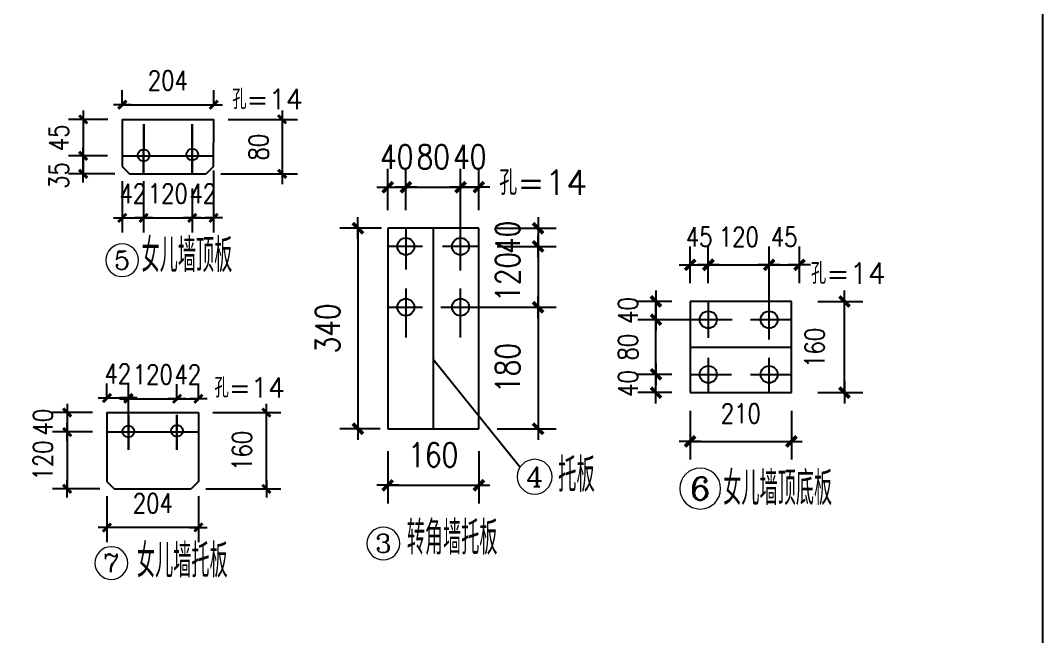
# Model space of a CAD drawing. Header units: millimetres. Extents: x 2451220 to 4527627, y -5186613 to -1639140.
# Drawn here: x 2504351 to 2509397, y -1817303 to -1814261 of the extents above; entities that cross this region are included whole.
import ezdxf
from ezdxf.enums import TextEntityAlignment as Align

# ---------------------------------------------------------------- set-up
doc = ezdxf.new("R2010")
doc.units = ezdxf.units.MM
doc.header["$LTSCALE"] = 1000
doc.header["$PDMODE"] = 34
doc.linetypes.add('CENTER', pattern=[50.8, 31.75, -6.35, 6.35, -6.35])
doc.layers.add('轴线层', color=1, linetype='CENTER', lineweight=15)
doc.layers.add('钢架', color=7, linetype='Continuous', lineweight=25)
doc.styles.add('COMPLEX', font='COMPLEX')
doc.styles.add('DIM_FONT', font='simplex.shx', dxfattribs={"width": 0.8, "bigfont": 'hztxt.shx'})
doc.styles.add('hz', font='gbenor.shx', dxfattribs={"width": 0.75, "height": 100, "bigfont": 'gbcbig.shx'})
doc.styles.get("Standard").update_dxf_attribs({"font": 'txt', "bigfont": 'gbcbig.shx'})
doc.dimstyles.new('WGH(3)', dxfattribs={"dimscale": 1.2, "dimtxt": 100, "dimasz": 0.3, "dimexe": 75, "dimexo": 75, "dimgap": 75, "dimtad": 1, "dimdec": 0, "dimlfac": 0.333333, "dimzin": 0, "dimdsep": 46, "dimtxsty": 'DIM_FONT', "dimblk1": '_DIMX', "dimblk2": '_DIMX', "dimsah": 1, "dimcen": 0.09, "dimclrd": 3, "dimclre": 3, "dimclrt": 7, "dimazin": 0, "dimtfac": 1, "dimtdec": 0, "dimtix": 1, "dimtmove": 2, "dimatfit": 3, "dimldrblk": '_DIMX', "dimfxl": 1, "dimtolj": 1, "dimtzin": 0, "dimarcsym": 0})

# ---------------------------------------------------------------- blocks, each defined once
blk = doc.blocks.new('_DIMX')
blk.add_line((-150, 0), (150, 0))
at = {"const_width": 50}
blk.add_lwpolyline([(-70, -70), (70, 70)], dxfattribs=at)
blk = doc.blocks.new('轴线标号')
at = {"lineweight": 13}
blk.add_circle((0, 0), 0.5, dxfattribs=at)
at = {"layer": '钢架', "lineweight": 13, "style": 'COMPLEX', "width": 1.041667}
blk.add_attdef('A', text='', height=0.56, dxfattribs=at).set_placement((-0.25, -0.28), (0.25, -0.28), align=Align.FIT)
blk = doc.blocks.new('*D162')
at = {"color": 3, "lineweight": -2}
for p, q in [((2506134.6, -1815286.7), (2505927.6, -1815286.7)), ((2506017.6, -1815287.1), (2506017.6, -1816276.4)), ((2506127.5, -1816276.7), (2505927.6, -1816276.7))]:
    blk.add_line(p, q, dxfattribs=at)
at = {"layer": 'Defpoints', "color": 0}
for p in [(2506224.6, -1815286.7), (2506017.6, -1816276.7), (2506217.5, -1816276.7)]:
    blk.add_point(p, dxfattribs=at)
at = {"color": 3, "lineweight": -2, "xscale": 0.36, "yscale": 0.36, "zscale": 0.36}
for p, rotation in [((2506017.6, -1815286.7), 90), ((2506017.6, -1816276.7), 270)]:
    blk.add_blockref('_DIMX', p, dxfattribs=dict(at, rotation=rotation))
at = {"color": 7, "insert": (2505867.6, -1815781.7), "char_height": 120, "attachment_point": 5, "rotation": 90, "style": 'DIM_FONT'}
blk.add_mtext('\\A1;340', dxfattribs=at)
blk = doc.blocks.new('*D1368')
at = {"color": 3, "lineweight": -2}
for p, q in [((2506704.6, -1815286.7), (2506996.8, -1815286.7)), ((2506906.8, -1815286.4), (2506906.8, -1815286)), ((2506906.8, -1815286.7), (2506906.8, -1815376.7)), ((2506704.6, -1815376.7), (2506996.8, -1815376.7)), ((2506906.8, -1815377.1), (2506906.8, -1815377.4))]:
    blk.add_line(p, q, dxfattribs=at)
at = {"layer": 'Defpoints', "color": 0}
for p in [(2506614.6, -1815286.7), (2506614.6, -1815376.7), (2506906.8, -1815376.7)]:
    blk.add_point(p, dxfattribs=at)
at = {"color": 3, "lineweight": -2, "xscale": 0.36, "yscale": 0.36, "zscale": 0.36}
for p, rotation in [((2506906.8, -1815286.7), 270), ((2506906.8, -1815376.7), 90)]:
    blk.add_blockref('_DIMX', p, dxfattribs=dict(at, rotation=rotation))
at = {"color": 7, "insert": (2506756.8, -1815331.7), "char_height": 120, "attachment_point": 5, "rotation": 90, "style": 'DIM_FONT'}
blk.add_mtext('\\A1;40', dxfattribs=at)
blk = doc.blocks.new('*D1369')
at = {"color": 3, "lineweight": -2}
for p, q in [((2506704.6, -1815376.7), (2506996.8, -1815376.7)), ((2506906.8, -1815376.4), (2506906.8, -1815376)), ((2506906.8, -1815376.7), (2506906.8, -1815676.7)), ((2506426.4, -1815676.7), (2506996.8, -1815676.7)), ((2506906.8, -1815677.1), (2506906.8, -1815677.4))]:
    blk.add_line(p, q, dxfattribs=at)
at = {"layer": 'Defpoints', "color": 0}
for p in [(2506614.6, -1815376.7), (2506336.4, -1815676.7), (2506906.8, -1815676.7)]:
    blk.add_point(p, dxfattribs=at)
at = {"color": 3, "lineweight": -2, "xscale": 0.36, "yscale": 0.36, "zscale": 0.36}
for p, rotation in [((2506906.8, -1815376.7), 270), ((2506906.8, -1815676.7), 90)]:
    blk.add_blockref('_DIMX', p, dxfattribs=dict(at, rotation=rotation))
at = {"color": 7, "insert": (2506756.8, -1815526.7), "char_height": 120, "attachment_point": 5, "rotation": 90, "style": 'DIM_FONT'}
blk.add_mtext('\\A1;120', dxfattribs=at)
blk = doc.blocks.new('*D1370')
at = {"color": 3, "lineweight": -2}
for p, q in [((2506704.6, -1815676.7), (2506996.8, -1815676.7)), ((2506906.8, -1815677.1), (2506906.8, -1816276.4)), ((2506704.6, -1816276.7), (2506996.8, -1816276.7))]:
    blk.add_line(p, q, dxfattribs=at)
at = {"layer": 'Defpoints', "color": 0}
for p in [(2506614.6, -1815676.7), (2506614.6, -1816276.7), (2506906.8, -1816276.7)]:
    blk.add_point(p, dxfattribs=at)
at = {"color": 3, "lineweight": -2, "xscale": 0.36, "yscale": 0.36, "zscale": 0.36}
for p, rotation in [((2506906.8, -1815676.7), 90), ((2506906.8, -1816276.7), 270)]:
    blk.add_blockref('_DIMX', p, dxfattribs=dict(at, rotation=rotation))
at = {"color": 7, "insert": (2506756.8, -1815976.7), "char_height": 120, "attachment_point": 5, "rotation": 90, "style": 'DIM_FONT'}
blk.add_mtext('\\A1;180', dxfattribs=at)
blk = doc.blocks.new('*D1371')
at = {"color": 3, "lineweight": -2}
for p, q in [((2506164.6, -1815196.7), (2506164.6, -1814994.1)), ((2506254.6, -1815196.7), (2506254.6, -1814994.1)), ((2506164.2, -1815084.1), (2506163.8, -1815084.1)), ((2506164.6, -1815084.1), (2506254.6, -1815084.1)), ((2506254.9, -1815084.1), (2506255.3, -1815084.1))]:
    blk.add_line(p, q, dxfattribs=at)
at = {"layer": 'Defpoints', "color": 0}
for p in [(2506254.6, -1815084.1), (2506164.6, -1815286.7), (2506254.6, -1815286.7)]:
    blk.add_point(p, dxfattribs=at)
at = {"color": 3, "lineweight": -2, "xscale": 0.36, "yscale": 0.36, "zscale": 0.36}
blk.add_blockref('_DIMX', (2506164.6, -1815084.1), dxfattribs=at)
at = {"color": 3, "lineweight": -2, "xscale": 0.36, "yscale": 0.36, "zscale": 0.36, "rotation": 180}
blk.add_blockref('_DIMX', (2506254.6, -1815084.1), dxfattribs=at)
at = {"color": 7, "insert": (2506209.6, -1814934.1), "char_height": 120, "attachment_point": 5, "style": 'DIM_FONT'}
blk.add_mtext('\\A1;40', dxfattribs=at)
blk = doc.blocks.new('*D1372')
at = {"color": 3, "lineweight": -2}
for p, q in [((2506254.6, -1815196.7), (2506254.6, -1814994.1)), ((2506524.6, -1815494.7), (2506524.6, -1814994.1)), ((2506254.2, -1815084.1), (2506253.8, -1815084.1)), ((2506254.6, -1815084.1), (2506524.6, -1815084.1)), ((2506524.9, -1815084.1), (2506525.3, -1815084.1))]:
    blk.add_line(p, q, dxfattribs=at)
at = {"layer": 'Defpoints', "color": 0}
for p in [(2506524.6, -1815084.1), (2506254.6, -1815286.7), (2506524.6, -1815584.7)]:
    blk.add_point(p, dxfattribs=at)
at = {"color": 3, "lineweight": -2, "xscale": 0.36, "yscale": 0.36, "zscale": 0.36}
blk.add_blockref('_DIMX', (2506254.6, -1815084.1), dxfattribs=at)
at = {"color": 3, "lineweight": -2, "xscale": 0.36, "yscale": 0.36, "zscale": 0.36, "rotation": 180}
blk.add_blockref('_DIMX', (2506524.6, -1815084.1), dxfattribs=at)
at = {"color": 7, "insert": (2506389.6, -1814934.1), "char_height": 120, "attachment_point": 5, "style": 'DIM_FONT'}
blk.add_mtext('\\A1;80', dxfattribs=at)
blk = doc.blocks.new('*D1373')
at = {"color": 3, "lineweight": -2}
for p, q in [((2506524.6, -1815494.7), (2506524.6, -1814994.1)), ((2506614.6, -1815196.7), (2506614.6, -1814994.1)), ((2506524.2, -1815084.1), (2506523.8, -1815084.1)), ((2506524.6, -1815084.1), (2506614.6, -1815084.1)), ((2506614.9, -1815084.1), (2506615.3, -1815084.1))]:
    blk.add_line(p, q, dxfattribs=at)
at = {"layer": 'Defpoints', "color": 0}
for p in [(2506614.6, -1815084.1), (2506614.6, -1815286.7), (2506524.6, -1815584.7)]:
    blk.add_point(p, dxfattribs=at)
at = {"color": 3, "lineweight": -2, "xscale": 0.36, "yscale": 0.36, "zscale": 0.36}
blk.add_blockref('_DIMX', (2506524.6, -1815084.1), dxfattribs=at)
at = {"color": 3, "lineweight": -2, "xscale": 0.36, "yscale": 0.36, "zscale": 0.36, "rotation": 180}
blk.add_blockref('_DIMX', (2506614.6, -1815084.1), dxfattribs=at)
at = {"color": 7, "insert": (2506569.6, -1814934.1), "char_height": 120, "attachment_point": 5, "style": 'DIM_FONT'}
blk.add_mtext('\\A1;40', dxfattribs=at)
blk = doc.blocks.new('*D163')
at = {"color": 3, "lineweight": -2}
for p, q in [((2506164.6, -1816386.8), (2506164.6, -1816645.9)), ((2506614.6, -1816386.8), (2506614.6, -1816645.9)), ((2506164.9, -1816555.9), (2506614.2, -1816555.9))]:
    blk.add_line(p, q, dxfattribs=at)
at = {"layer": 'Defpoints', "color": 0}
for p in [(2506164.6, -1816296.8), (2506614.6, -1816296.8), (2506614.6, -1816555.9)]:
    blk.add_point(p, dxfattribs=at)
at = {"color": 3, "lineweight": -2, "xscale": 0.36, "yscale": 0.36, "zscale": 0.36, "rotation": 180}
blk.add_blockref('_DIMX', (2506164.6, -1816555.9), dxfattribs=at)
at = {"color": 3, "lineweight": -2, "xscale": 0.36, "yscale": 0.36, "zscale": 0.36}
blk.add_blockref('_DIMX', (2506614.6, -1816555.9), dxfattribs=at)
at = {"color": 7, "insert": (2506389.6, -1816405.9), "char_height": 120, "attachment_point": 5, "style": 'DIM_FONT'}
blk.add_mtext('\\A1;160', dxfattribs=at)
blk = doc.blocks.new('*D1374')
at = {"color": 3, "lineweight": -2}
for p, q in [((2507657.4, -1816188.2), (2507657.4, -1816429.2)), ((2508157.4, -1816188.2), (2508157.4, -1816429.2)), ((2507657.7, -1816339.2), (2508157.1, -1816339.2))]:
    blk.add_line(p, q, dxfattribs=at)
at = {"layer": 'Defpoints', "color": 0}
for p in [(2507657.4, -1816098.2), (2508157.4, -1816098.2), (2508157.4, -1816339.2)]:
    blk.add_point(p, dxfattribs=at)
at = {"color": 3, "lineweight": -2, "xscale": 0.36, "yscale": 0.36, "zscale": 0.36, "rotation": 180}
blk.add_blockref('_DIMX', (2507657.4, -1816339.2), dxfattribs=at)
at = {"color": 3, "lineweight": -2, "xscale": 0.36, "yscale": 0.36, "zscale": 0.36}
blk.add_blockref('_DIMX', (2508157.4, -1816339.2), dxfattribs=at)
at = {"color": 7, "insert": (2507907.4, -1816201.2), "char_height": 96, "attachment_point": 5, "style": 'DIM_FONT'}
blk.add_mtext('\\A1;210', dxfattribs=at)
blk = doc.blocks.new('*D1375')
at = {"color": 3, "lineweight": -2}
for p, q in [((2507657.4, -1815558.2), (2507657.4, -1815377.4)), ((2507747.4, -1815558.2), (2507747.4, -1815377.4)), ((2507657, -1815467.4), (2507656.6, -1815467.4)), ((2507657.4, -1815467.4), (2507747.4, -1815467.4)), ((2507747.7, -1815467.4), (2507748.1, -1815467.4))]:
    blk.add_line(p, q, dxfattribs=at)
at = {"layer": 'Defpoints', "color": 0}
for p in [(2507747.4, -1815467.4), (2507657.4, -1815648.2), (2507747.4, -1815648.2)]:
    blk.add_point(p, dxfattribs=at)
at = {"color": 3, "lineweight": -2, "xscale": 0.36, "yscale": 0.36, "zscale": 0.36}
blk.add_blockref('_DIMX', (2507657.4, -1815467.4), dxfattribs=at)
at = {"color": 3, "lineweight": -2, "xscale": 0.36, "yscale": 0.36, "zscale": 0.36, "rotation": 180}
blk.add_blockref('_DIMX', (2507747.4, -1815467.4), dxfattribs=at)
at = {"color": 7, "insert": (2507702.4, -1815329.4), "char_height": 96, "attachment_point": 5, "style": 'DIM_FONT'}
blk.add_mtext('\\A1;45', dxfattribs=at)
blk = doc.blocks.new('*D1376')
at = {"color": 3, "lineweight": -2}
for p, q in [((2507747.4, -1815558.2), (2507747.4, -1815377.4)), ((2508047.4, -1815836.4), (2508047.4, -1815377.4)), ((2507747, -1815467.4), (2507746.6, -1815467.4)), ((2507747.4, -1815467.4), (2508047.4, -1815467.4)), ((2508047.7, -1815467.4), (2508048.1, -1815467.4))]:
    blk.add_line(p, q, dxfattribs=at)
at = {"layer": 'Defpoints', "color": 0}
for p in [(2508047.4, -1815467.4), (2507747.4, -1815648.2), (2508047.4, -1815926.4)]:
    blk.add_point(p, dxfattribs=at)
at = {"color": 3, "lineweight": -2, "xscale": 0.36, "yscale": 0.36, "zscale": 0.36}
blk.add_blockref('_DIMX', (2507747.4, -1815467.4), dxfattribs=at)
at = {"color": 3, "lineweight": -2, "xscale": 0.36, "yscale": 0.36, "zscale": 0.36, "rotation": 180}
blk.add_blockref('_DIMX', (2508047.4, -1815467.4), dxfattribs=at)
at = {"color": 7, "insert": (2507897.4, -1815329.4), "char_height": 96, "attachment_point": 5, "style": 'DIM_FONT'}
blk.add_mtext('\\A1;120', dxfattribs=at)
blk = doc.blocks.new('*D164')
at = {"color": 3, "lineweight": -2}
for p, q in [((2508047.4, -1815648.3), (2508047.4, -1815377.4)), ((2508197.4, -1815558.2), (2508197.4, -1815377.4)), ((2508047, -1815467.4), (2508046.6, -1815467.4)), ((2508047.4, -1815467.4), (2508197.4, -1815467.4)), ((2508197.7, -1815467.4), (2508198.1, -1815467.4))]:
    blk.add_line(p, q, dxfattribs=at)
at = {"layer": 'Defpoints', "color": 0}
for p in [(2508197.4, -1815467.4), (2508197.4, -1815648.2), (2508047.4, -1815738.3)]:
    blk.add_point(p, dxfattribs=at)
at = {"color": 3, "lineweight": -2, "xscale": 0.36, "yscale": 0.36, "zscale": 0.36}
blk.add_blockref('_DIMX', (2508047.4, -1815467.4), dxfattribs=at)
at = {"color": 3, "lineweight": -2, "xscale": 0.36, "yscale": 0.36, "zscale": 0.36, "rotation": 180}
blk.add_blockref('_DIMX', (2508197.4, -1815467.4), dxfattribs=at)
at = {"color": 7, "insert": (2508122.4, -1815329.4), "char_height": 96, "attachment_point": 5, "style": 'DIM_FONT'}
blk.add_mtext('\\A1;45', dxfattribs=at)
blk = doc.blocks.new('*D1377')
at = {"color": 3, "lineweight": -2}
for p, q in [((2507567.4, -1816008.2), (2507398.9, -1816008.2)), ((2507488.9, -1816007.9), (2507488.9, -1816007.5)), ((2507488.9, -1816098.2), (2507488.9, -1816008.2)), ((2507567.4, -1816098.2), (2507398.9, -1816098.2)), ((2507488.9, -1816098.6), (2507488.9, -1816098.9))]:
    blk.add_line(p, q, dxfattribs=at)
at = {"layer": 'Defpoints', "color": 0}
for p in [(2507488.9, -1816008.2), (2507657.4, -1816008.2), (2507657.4, -1816098.2)]:
    blk.add_point(p, dxfattribs=at)
at = {"color": 3, "lineweight": -2, "xscale": 0.36, "yscale": 0.36, "zscale": 0.36}
for p, rotation in [((2507488.9, -1816008.2), 270), ((2507488.9, -1816098.2), 90)]:
    blk.add_blockref('_DIMX', p, dxfattribs=dict(at, rotation=rotation))
at = {"color": 7, "insert": (2507350.9, -1816053.2), "char_height": 96, "attachment_point": 5, "rotation": 90, "style": 'DIM_FONT'}
blk.add_mtext('\\A1;40', dxfattribs=at)
blk = doc.blocks.new('*D1378')
at = {"color": 3, "lineweight": -2}
for p, q in [((2507865.4, -1815738.2), (2507398.9, -1815738.2)), ((2507488.9, -1815737.9), (2507488.9, -1815737.5)), ((2507488.9, -1816008.2), (2507488.9, -1815738.2)), ((2507567.4, -1816008.2), (2507398.9, -1816008.2)), ((2507488.9, -1816008.6), (2507488.9, -1816008.9))]:
    blk.add_line(p, q, dxfattribs=at)
at = {"layer": 'Defpoints', "color": 0}
for p in [(2507488.9, -1815738.2), (2507955.4, -1815738.2), (2507657.4, -1816008.2)]:
    blk.add_point(p, dxfattribs=at)
at = {"color": 3, "lineweight": -2, "xscale": 0.36, "yscale": 0.36, "zscale": 0.36}
for p, rotation in [((2507488.9, -1815738.2), 270), ((2507488.9, -1816008.2), 90)]:
    blk.add_blockref('_DIMX', p, dxfattribs=dict(at, rotation=rotation))
at = {"color": 7, "insert": (2507350.9, -1815873.2), "char_height": 96, "attachment_point": 5, "rotation": 90, "style": 'DIM_FONT'}
blk.add_mtext('\\A1;80', dxfattribs=at)
blk = doc.blocks.new('*D1379')
at = {"color": 3, "lineweight": -2}
for p, q in [((2507567.4, -1815648.2), (2507398.9, -1815648.2)), ((2507488.9, -1815647.9), (2507488.9, -1815647.5)), ((2507488.9, -1815738.2), (2507488.9, -1815648.2)), ((2507865.4, -1815738.2), (2507398.9, -1815738.2)), ((2507488.9, -1815738.6), (2507488.9, -1815738.9))]:
    blk.add_line(p, q, dxfattribs=at)
at = {"layer": 'Defpoints', "color": 0}
for p in [(2507488.9, -1815648.2), (2507657.4, -1815648.2), (2507955.4, -1815738.2)]:
    blk.add_point(p, dxfattribs=at)
at = {"color": 3, "lineweight": -2, "xscale": 0.36, "yscale": 0.36, "zscale": 0.36}
for p, rotation in [((2507488.9, -1815648.2), 270), ((2507488.9, -1815738.2), 90)]:
    blk.add_blockref('_DIMX', p, dxfattribs=dict(at, rotation=rotation))
at = {"color": 7, "insert": (2507350.9, -1815693.2), "char_height": 96, "attachment_point": 5, "rotation": 90, "style": 'DIM_FONT'}
blk.add_mtext('\\A1;40', dxfattribs=at)
blk = doc.blocks.new('*D165')
at = {"color": 3, "lineweight": -2}
for p, q in [((2508287.4, -1815648.2), (2508509.6, -1815648.2)), ((2508419.6, -1816097.9), (2508419.6, -1815648.6)), ((2508287.4, -1816098.2), (2508509.6, -1816098.2))]:
    blk.add_line(p, q, dxfattribs=at)
at = {"layer": 'Defpoints', "color": 0}
for p in [(2508197.4, -1815648.2), (2508419.6, -1815648.2), (2508197.4, -1816098.2)]:
    blk.add_point(p, dxfattribs=at)
at = {"color": 3, "lineweight": -2, "xscale": 0.36, "yscale": 0.36, "zscale": 0.36}
for p, rotation in [((2508419.6, -1815648.2), 90), ((2508419.6, -1816098.2), 270)]:
    blk.add_blockref('_DIMX', p, dxfattribs=dict(at, rotation=rotation))
at = {"color": 7, "insert": (2508272.2, -1815877.8), "char_height": 96, "attachment_point": 5, "rotation": 90, "style": 'DIM_FONT'}
blk.add_mtext('\\A1;160', dxfattribs=at)

msp = doc.modelspace()

# ---------------------------------------------------------------- linework, layer by layer
at = {"color": 3, "lineweight": -3}
for p, q in [((2504854.2, -1814677), (2504854.2, -1814605)), ((2505305.4, -1814677), (2505305.4, -1814605)), ((2504854.4, -1814677), (2505305.1, -1814677)), ((2504782.2, -1814749), (2504589.2, -1814749)), ((2504661.2, -1814749), (2504660.9, -1814929)), ((2504661.2, -1814748.7), (2504661.2, -1814748.4)), ((2505377.4, -1814749), (2505719.3, -1814749)), ((2504781.9, -1814929), (2504588.9, -1814929)), ((2504665.2, -1814929), (2504588.9, -1814929)), ((2504660.9, -1814928.7), (2504660.9, -1814928.4)), ((2504660.9, -1814929), (2504660.9, -1815017.8)), ((2504660.9, -1814929.3), (2504660.9, -1814929.6)), ((2504817.9, -1815017.8), (2504588.9, -1815017.8)), ((2504660.9, -1815018.1), (2504660.9, -1815018.4)), ((2505305.1, -1815001), (2505305.1, -1815307.6)), ((2505341.1, -1815017.8), (2505719, -1815017.8)), ((2504853.9, -1815053.8), (2504853.9, -1815307.6)), ((2504959.5, -1815053.8), (2504959.5, -1815307.6)), ((2504959.5, -1815089.8), (2504959.5, -1815307.6)), ((2505199.5, -1815089.8), (2505199.5, -1815307.6)), ((2505199.5, -1815089.8), (2505199.5, -1815307.6)), ((2504853.6, -1815235.6), (2504853.3, -1815235.6)), ((2504853.9, -1815235.6), (2504959.5, -1815235.6)), ((2504959.2, -1815235.6), (2504958.9, -1815235.6)), ((2504959.5, -1815235.6), (2505199.5, -1815235.6)), ((2504959.8, -1815235.6), (2504960, -1815235.6)), ((2505199.2, -1815235.6), (2505198.9, -1815235.6)), ((2505199.5, -1815235.6), (2505305.1, -1815235.6)), ((2505199.8, -1815235.6), (2505200, -1815235.6)), ((2505305.4, -1815235.6), (2505305.6, -1815235.6)), ((2504778.7, -1816124.7), (2504778.7, -1816052.7)), ((2504884.3, -1816223.1), (2504884.3, -1816052.7)), ((2504884.3, -1816124.7), (2504884.3, -1816056.8)), ((2505124.3, -1816136.7), (2505124.3, -1816056.8)), ((2505124.3, -1816136.7), (2505124.3, -1816056.8)), ((2505229.9, -1816124.7), (2505229.9, -1816056.8)), ((2504778.4, -1816124.7), (2504778.1, -1816124.7)), ((2504778.7, -1816124.7), (2504884.3, -1816124.7)), ((2504884, -1816128.8), (2504883.7, -1816128.8)), ((2504884.3, -1816128.8), (2505124.3, -1816128.8)), ((2504884.6, -1816124.7), (2504884.9, -1816124.7)), ((2505124, -1816128.8), (2505123.7, -1816128.8)), ((2505124.3, -1816128.8), (2505229.9, -1816128.8)), ((2505124.6, -1816128.8), (2505124.9, -1816128.8)), ((2505230.2, -1816128.8), (2505230.5, -1816128.8)), ((2504706.7, -1816196.7), (2504510.5, -1816196.7)), ((2504582.5, -1816196.4), (2504582.5, -1816196.1)), ((2504582.5, -1816196.7), (2504582.5, -1816292.7)), ((2505301.9, -1816196.7), (2505637.5, -1816196.7)), ((2505565.5, -1816573.2), (2505565.5, -1816197)), ((2504706.7, -1816292.7), (2504510.5, -1816292.7)), ((2504706.7, -1816292.7), (2504510.5, -1816292.7)), ((2504582.5, -1816292.4), (2504582.5, -1816292.1)), ((2504582.5, -1816292.7), (2504582.5, -1816573.5)), ((2504582.5, -1816293), (2504582.5, -1816293.3)), ((2504742.7, -1816573.5), (2504510.5, -1816573.5)), ((2504582.5, -1816573.8), (2504582.5, -1816574.1)), ((2505265.9, -1816573.5), (2505637.5, -1816573.5)), ((2504778.7, -1816609.5), (2504778.7, -1816836.4)), ((2505229.9, -1816609.5), (2505229.9, -1816836.4)), ((2505229.6, -1816764.4), (2504779, -1816764.4))]:
    msp.add_line(p, q, dxfattribs=at)
for p, q in [((2505643.5, -1814705.8), (2505643.2, -1815069.9)), ((2506164.6, -1815286.7), (2506164.6, -1816276.7)), ((2506614.6, -1815286.7), (2506164.6, -1815286.7)), ((2506254.6, -1815286.7), (2506254.6, -1815491)), ((2506389.6, -1815286.7), (2506389.6, -1816276.7)), ((2506524.6, -1815491), (2506524.6, -1815286.7)), ((2506614.6, -1816276.7), (2506614.6, -1815286.7)), ((2506336.4, -1815376.7), (2506164.6, -1815376.7)), ((2506614.6, -1815376.7), (2506434.4, -1815376.7)), ((2506254.6, -1815584.7), (2506254.6, -1815826.7)), ((2506524.6, -1815826.7), (2506524.6, -1815584.7)), ((2508157.4, -1815648.2), (2507657.4, -1815648.2)), ((2507657.4, -1815648.2), (2507657.4, -1816098.2)), ((2507747.4, -1815648.2), (2507747.4, -1815828.4)), ((2508047.4, -1815828.4), (2508047.4, -1815648.2)), ((2508157.4, -1816098.2), (2508157.4, -1815648.2)), ((2506164.6, -1815676.7), (2506336.4, -1815676.7)), ((2506434.4, -1815676.7), (2506614.6, -1815676.7)), ((2507861.7, -1815738.2), (2507657.4, -1815738.2)), ((2508157.4, -1815738.2), (2507955.4, -1815738.2)), ((2507657.4, -1815873.2), (2508157.4, -1815873.2)), ((2506818.9, -1816467.5), (2506389.6, -1815934.4)), ((2507747.4, -1815926.4), (2507747.4, -1816098.2)), ((2508047.4, -1816098.2), (2508047.4, -1815926.4)), ((2507657.4, -1816008.2), (2507861.7, -1816008.2)), ((2507955.4, -1816008.2), (2508157.4, -1816008.2)), ((2507657.4, -1816098.2), (2508157.4, -1816098.2)), ((2506164.6, -1816276.7), (2506614.6, -1816276.7))]:
    msp.add_line(p, q)
at = {"lineweight": -3}
for p, q in [((2504854.2, -1814749), (2504853.9, -1814981.8)), ((2504854.2, -1814749), (2505305.4, -1814749)), ((2504959.5, -1815017.8), (2504959.8, -1814773)), ((2504959.8, -1814773), (2504959.5, -1815017.8)), ((2505199.5, -1815017.8), (2505199.8, -1814773)), ((2505199.8, -1814773), (2505199.5, -1815017.8)), ((2505305.1, -1814981.8), (2505305.4, -1814749)), ((2504853.9, -1814981.8), (2504889.9, -1815017.8)), ((2505305.1, -1814981.8), (2505269.1, -1815017.8)), ((2504889.9, -1815017.8), (2505269.1, -1815017.8)), ((2504778.7, -1816196.7), (2504778.7, -1816537.5)), ((2504778.7, -1816196.7), (2505229.9, -1816196.7)), ((2505229.9, -1816196.7), (2505229.9, -1816537.5)), ((2504884.3, -1816381.5), (2504884.3, -1816208.7)), ((2504884.3, -1816208.7), (2504884.3, -1816381.5)), ((2505124.3, -1816381.5), (2505124.3, -1816208.7)), ((2505124.3, -1816208.7), (2505124.3, -1816381.5)), ((2504778.7, -1816292.7), (2505229.9, -1816292.7)), ((2504778.7, -1816292.7), (2505229.9, -1816292.7)), ((2504778.7, -1816292.7), (2505229.9, -1816292.7)), ((2504778.7, -1816537.5), (2504814.7, -1816573.5)), ((2505229.9, -1816537.5), (2505193.9, -1816573.5)), ((2504814.7, -1816573.5), (2505193.9, -1816573.5))]:
    msp.add_line(p, q, dxfattribs=at)
at = {"color": 2, "lineweight": -3}
msp.add_line((2504853.9, -1814929), (2505305.1, -1814929), dxfattribs=at)
msp.add_line((2504853.9, -1814929), (2505305.1, -1814929), dxfattribs=at)
msp.add_lwpolyline([(2500480.2, -1814083.6), (2509397.5, -1814083.6), (2509397.5, -1821443), (2500480.2, -1821443)], close=True)
at = {"lineweight": -3}
for centre in [(2504959.5, -1814926.6), (2505199.5, -1814923.2), (2504884.3, -1816290.3), (2505124.3, -1816286.9)]:
    msp.add_circle(centre, 28.8, dxfattribs=at)
for centre in [(2506254.6, -1815376.7), (2506524.6, -1815376.7), (2506254.6, -1815676.7), (2506524.6, -1815676.7), (2507747.4, -1815738.2), (2508047.4, -1815738.2), (2507747.4, -1816008.2), (2508047.4, -1816008.2)]:
    msp.add_circle(centre, 42)

# ---------------------------------------------------------------- block references
at = {"color": 3, "lineweight": -3, "xscale": 0.2879999997094274, "yscale": 0.2879999997094274, "zscale": 0.288}
for p, rotation in [((2504854.2, -1814677), 180), ((2504661.2, -1814749), 270), ((2505643.5, -1814749), 270), ((2504660.9, -1814929), 90), ((2504660.9, -1814929), 270), ((2504660.9, -1815017.8), 90), ((2505643.2, -1815017.8), 270), ((2504959.5, -1815235.6), 180), ((2505199.5, -1815235.6), 180), ((2505305.1, -1815235.6), 180), ((2504884.3, -1816124.7), 180), ((2505124.3, -1816128.8), 180), ((2505229.9, -1816128.8), 180), ((2504582.5, -1816196.7), 270), ((2505565.5, -1816196.7), 90), ((2504582.5, -1816292.7), 90), ((2504582.5, -1816292.7), 270), ((2504582.5, -1816573.5), 90), ((2505565.5, -1816573.5), 270), ((2504778.7, -1816764.4), 180)]:
    msp.add_blockref('_DIMX', p, dxfattribs=dict(at, rotation=rotation))
for p in [(2505305.4, -1814677), (2504853.9, -1815235.6), (2504959.5, -1815235.6), (2505199.5, -1815235.6), (2504778.7, -1816124.7), (2504884.3, -1816128.8), (2505124.3, -1816128.8), (2505229.9, -1816764.4)]:
    msp.add_blockref('_DIMX', p, dxfattribs=at)
ref = msp.add_blockref('轴线标号', (2504853.9, -1815445), dxfattribs=dict(xscale=-161.4575074510649, yscale=161.4575074510649, zscale=161.4575074509065))
ref.add_attrib('A', '5', dxfattribs={"layer": '钢架', "lineweight": 13, "height": 90.4, "style": 'COMPLEX', "width": 1.339286}).set_placement((2504813.5, -1815490.2), (2504894.3, -1815490.2), align=Align.FIT)
ref = msp.add_blockref('轴线标号', (2506890, -1816513.5), dxfattribs=dict(xscale=-171.5486016664654, yscale=171.5486016664654, zscale=171.5486016665882))
ref.add_attrib('A', '4', dxfattribs={"layer": '钢架', "lineweight": 13, "height": 96.1, "style": 'COMPLEX', "width": 1.171875}).set_placement((2506847.1, -1816561.5), (2506932.9, -1816561.5), align=Align.FIT)
ref = msp.add_blockref('轴线标号', (2507707.4, -1816572.1), dxfattribs=dict(xscale=-201.8218843135983, yscale=201.8218843135983, zscale=201.8218843136332))
ref.add_attrib('A', '6', dxfattribs={"layer": '钢架', "lineweight": 13, "height": 113, "style": 'COMPLEX', "width": 1.339286}).set_placement((2507656.9, -1816628.6), (2507757.8, -1816628.6), align=Align.FIT)
ref = msp.add_blockref('轴线标号', (2506143, -1816843.1), dxfattribs=dict(xscale=-161.4575074510649, yscale=161.4575074510649, zscale=161.4575074509065))
ref.add_attrib('A', '3', dxfattribs={"layer": '钢架', "lineweight": 13, "height": 90.4, "style": 'COMPLEX', "width": 1.339286}).set_placement((2506102.6, -1816888.4), (2506183.3, -1816888.4), align=Align.FIT)
ref = msp.add_blockref('轴线标号', (2504800.1, -1816939.8), dxfattribs=dict(xscale=-161.4575074510649, yscale=161.4575074510649, zscale=161.4575074509065))
ref.add_attrib('A', '7', dxfattribs={"layer": '钢架', "lineweight": 13, "height": 90.4, "style": 'COMPLEX', "width": 1.339286}).set_placement((2504759.7, -1816985), (2504840.4, -1816985), align=Align.FIT)

# ---------------------------------------------------------------- texts
at = {"color": 7, "lineweight": -3, "char_height": 96, "attachment_point": 5, "style": 'DIM_FONT'}
for s, insert in [('\\A1;204', (2505079.8, -1814557)), ('\\A1;42', (2504906.7, -1815115.6)), ('\\A1;120', (2505079.5, -1815115.6)), ('\\A1;42', (2505252.3, -1815115.6)), ('\\A1;42', (2504831.5, -1816004.7)), ('\\A1;120', (2505004.3, -1816008.8)), ('\\A1;42', (2505177.1, -1816008.8)), ('\\A1;204', (2505004.3, -1816644.4))]:
    msp.add_mtext(s, dxfattribs=dict(at, insert=insert))
at = {"color": 7, "lineweight": -3, "char_height": 96, "attachment_point": 5, "rotation": 90, "style": 'DIM_FONT'}
for s, insert in [('\\A1;45', (2504540.9, -1814840.2)), ('\\A1;80', (2505527, -1814887.1)), ('\\A1;35', (2504540.9, -1815025.8)), ('\\A1;40', (2504462.5, -1816244.7)), ('\\A1;160', (2505445.5, -1816385.1)), ('\\A1;120', (2504462.5, -1816433.1))]:
    msp.add_mtext(s, dxfattribs=dict(at, insert=insert))
at = {"insert": (2508254.1, -1815457.1), "char_height": 104.12, "attachment_point": 1}
msp.add_mtext_dynamic_manual_height_columns('孔=14', width=1506.743, gutter_width=12.5, heights=[336], dxfattribs=at).dxf.set("width", 1280.731)
at = {"layer": '轴线层', "color": 4}
for p in [(2505397.2, -1814698.4), (2505309.2, -1816122.7)]:
    msp.add_text('孔=14', height=98, dxfattribs=at).set_placement(p)
at = {"layer": '轴线层', "color": 4, "linetype": 'ByBlock', "insert": (2506715.4, -1814999.7), "char_height": 122.5, "attachment_point": 1}
msp.add_mtext_dynamic_manual_height_columns('孔=14', width=1506.743, gutter_width=12.5, heights=[336], dxfattribs=at)
at = {"layer": '钢架', "style": 'hz', "width": 0.75}
for s, p in [('女儿墙顶板', (2504949.3, -1815503.6)), ('女儿墙顶底板', (2507821.1, -1816653.4))]:
    msp.add_text(s, height=165.89, dxfattribs=at).set_placement(p)
at = {"layer": '钢架', "lineweight": 13, "attachment_point": 1, "style": 'hz'}
for s, insert, char_height, own_width in [('托板', (2507005.8, -1816420.6), 168, 688.503), ('转角墙托板', (2506258.8, -1816732.3), 165.89, 679.848)]:
    msp.add_mtext_dynamic_manual_height_columns(s, width=1506.743, gutter_width=12.5, heights=[336], dxfattribs=dict(at, insert=insert, char_height=char_height)).dxf.set("width", own_width)
at = {"layer": '钢架', "lineweight": 13, "insert": (2504926.6, -1816845.5), "char_height": 165.89, "width": 679.848, "attachment_point": 1, "style": 'hz'}
msp.add_mtext('女儿墙托板', dxfattribs=at)

# ---------------------------------------------------------------- dimensions: what is measured, and where the dimension line sits
for base, p1, p2, text, picture, middle in [((2506254.6, -1815084.1), (2506164.6, -1815286.7), (2506254.6, -1815286.7), '40', '*D1371', (2506209.6, -1814934.1)), ((2506524.6, -1815084.1), (2506254.6, -1815286.7), (2506524.6, -1815584.7), '80', '*D1372', (2506389.6, -1814934.1)), ((2506614.6, -1815084.1), (2506524.6, -1815584.7), (2506614.6, -1815286.7), '40', '*D1373', (2506569.6, -1814934.1)), ((2506614.6, -1816555.9), (2506164.6, -1816296.8), (2506614.6, -1816296.8), '160', '*D163', (2506389.6, -1816405.9))]:
    dim = msp.add_linear_dim(base=base, p1=p1, p2=p2, text=text, dimstyle='WGH(3)')
    dim.commit()
    dim.dimension.update_dxf_attribs({"geometry": picture, "text_midpoint": middle})
for base, p1, p2, text, picture, middle in [((2506017.6, -1816276.7), (2506224.6, -1815286.7), (2506217.5, -1816276.7), '340', '*D162', (2505867.6, -1815781.7)), ((2506906.8, -1815376.7), (2506614.6, -1815286.7), (2506614.6, -1815376.7), '40', '*D1368', (2506756.8, -1815331.7)), ((2506906.8, -1815676.7), (2506614.6, -1815376.7), (2506336.4, -1815676.7), '120', '*D1369', (2506756.8, -1815526.7)), ((2506906.8, -1816276.7), (2506614.6, -1815676.7), (2506614.6, -1816276.7), '180', '*D1370', (2506756.8, -1815976.7))]:
    dim = msp.add_linear_dim(base=base, p1=p1, p2=p2, angle=90, text=text, dimstyle='WGH(3)')
    dim.commit()
    dim.dimension.update_dxf_attribs({"geometry": picture, "text_midpoint": middle})
for base, p1, p2, angle, text, picture, middle in [((2507747.4, -1815467.4), (2507657.4, -1815648.2), (2507747.4, -1815648.2), 180, '45', '*D1375', (2507702.4, -1815329.4)), ((2508047.4, -1815467.4), (2507747.4, -1815648.2), (2508047.4, -1815926.4), 180, '120', '*D1376', (2507897.4, -1815329.4)), ((2508197.4, -1815467.4), (2508047.4, -1815738.3), (2508197.4, -1815648.2), 180, '45', '*D164', (2508122.4, -1815329.4)), ((2507488.9, -1815648.2), (2507955.4, -1815738.2), (2507657.4, -1815648.2), 90, '40', '*D1379', (2507350.9, -1815693.2)), ((2507488.9, -1815738.2), (2507657.4, -1816008.2), (2507955.4, -1815738.2), 90, '80', '*D1378', (2507350.9, -1815873.2)), ((2507488.9, -1816008.2), (2507657.4, -1816098.2), (2507657.4, -1816008.2), 90, '40', '*D1377', (2507350.9, -1816053.2)), ((2508157.4, -1816339.2), (2507657.4, -1816098.2), (2508157.4, -1816098.2), 180, '210', '*D1374', (2507907.4, -1816201.2))]:
    dim = msp.add_linear_dim(base=base, p1=p1, p2=p2, angle=angle, text=text, dimstyle='WGH(3)', override={"dimtxt": 80})
    dim.commit()
    dim.dimension.update_dxf_attribs({"geometry": picture, "text_midpoint": middle})
dim = msp.add_linear_dim(base=(2508419.6, -1815648.2), p1=(2508197.4, -1816098.2), p2=(2508197.4, -1815648.2), angle=90, text='160', dimstyle='WGH(3)', override={"dimtxt": 80})
dim.commit()
dim.dimension.update_dxf_attribs({"geometry": '*D165', "text_midpoint": (2508272.2, -1815877.8), "dimtype": 160})

doc.saveas('drawing.dxf')
